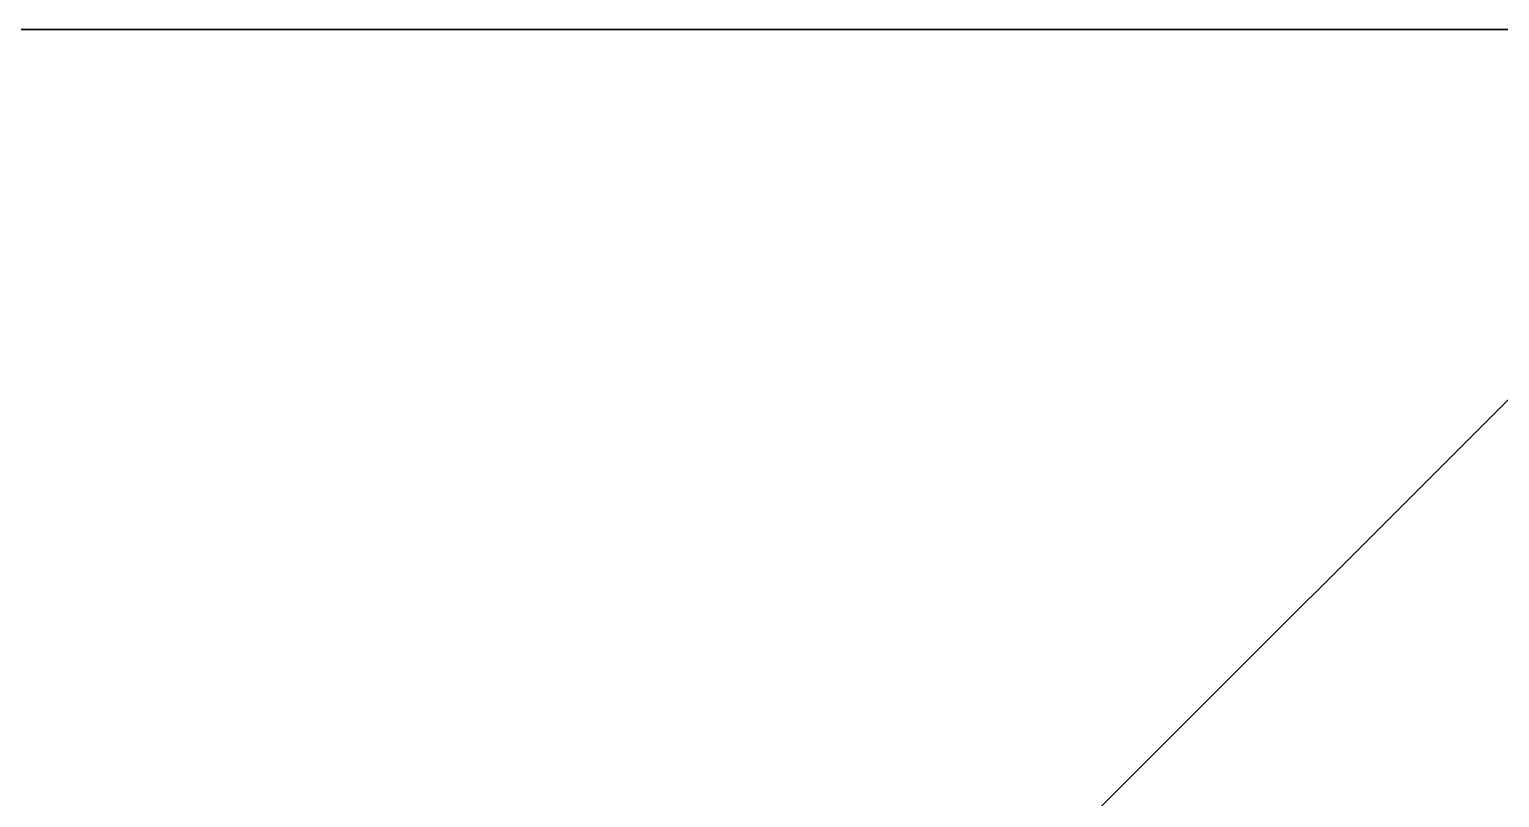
# Model space of a CAD drawing. Extents: x 0 to 4956, y -4930 to 0.
# Drawn here: x 2166.8 to 2353, y -97.3 to 0 of the extents above; entities that cross this region are included whole.
import ezdxf

# ---------------------------------------------------------------- set-up
doc = ezdxf.new("R2010")
doc.units = 0
for name, color, linetype in [('LAYER0', 7, 'CONTINUOUS'), ('LAYER39', 7, 'CONTINUOUS'), ('LAYER86', 7, 'CONTINUOUS')]:
    doc.layers.add(name, color=color, linetype=linetype)

msp = doc.modelspace()

# ---------------------------------------------------------------- linework, layer by layer
at = {"layer": 'LAYER0', "invisible_edges": 1}
for points in [[(4956, 0), (0, -4930), (0, 0), (4956, 0)], [(0, 0, 5), (4956, 0), (0, 0), (0, 0, 5)], [(4956, 0), (0, 0, 5), (4956, 0, 5), (4956, 0)], [(4956, -4930, 5), (0, 0, 5), (0, -4930, 5), (4956, -4930, 5)], [(0, 0, 5), (4956, -4930, 5), (4956, 0, 5), (0, 0, 5)], [(0, -4930), (4956, 0), (4956, -4930), (0, -4930)]]:
    msp.add_3dface(points, dxfattribs=at)
at = {"layer": 'LAYER39', "invisible_edges": 1}
for points in [[(2401, 0, 5), (2301, -1544, 5), (2301, -100, 5), (2401, 0, 5)], [(2301, -1544, 5), (2401, 0, 5), (2401, -1444, 5), (2301, -1544, 5)], [(2401, 0, 2599), (2301, -100, 5), (2301, -100, 2599), (2401, 0, 2599)], [(2301, -100, 5), (2401, 0, 2599), (2401, 0, 5), (2301, -100, 5)]]:
    msp.add_3dface(points, dxfattribs=at)
at = {"layer": 'LAYER86'}
for points, invisible_edges in [([(2401, 0, 5), (100, -100, 5), (0, 0, 5), (2401, 0, 5)], 1), ([(2401, 0, 2599), (1823, 0, 2060), (0, 0, 2599), (2401, 0, 2599)], 3), ([(0, 0, 5), (773, 0, 1223), (2401, 0, 5), (0, 0, 5)], 3), ([(100, -100, 5), (2401, 0, 5), (2301, -100, 5), (100, -100, 5)], 1), ([(1823, 0, 1223), (2401, 0, 5), (773, 0, 1223), (1823, 0, 1223)], 3), ([(2401, 0, 2599), (1823, 0, 1223), (1823, 0, 2060), (2401, 0, 2599)], 5), ([(2401, 0, 5), (1823, 0, 1223), (2401, 0, 2599), (2401, 0, 5)], 3), ([(2401, 0, 5), (2301, -100, 2599), (2301, -100, 5), (2401, 0, 5)], 1), ([(2301, -100, 2599), (2401, 0, 5), (2401, 0, 2599), (2301, -100, 2599)], 1)]:
    msp.add_3dface(points, dxfattribs=dict(at, invisible_edges=invisible_edges))

# ---------------------------------------------------------------- meshes
at = {"layer": 'LAYER39'}
mesh = msp.add_polymesh((2, 2), dxfattribs=at)
for k, corner in enumerate([(2301, -1544, 2599), (2301, -100, 2599), (2401, -1444, 2599), (2401, 0, 2599)]):
    mesh.set_mesh_vertex(divmod(k, 2), corner)
at = {"layer": 'LAYER86'}
mesh = msp.add_polymesh((2, 2), dxfattribs=at)
for k, corner in enumerate([(2301, -100, 2599), (100, -100, 2599), (2401, 0, 2599), (0, 0, 2599)]):
    mesh.set_mesh_vertex(divmod(k, 2), corner)

doc.saveas('drawing.dxf')
